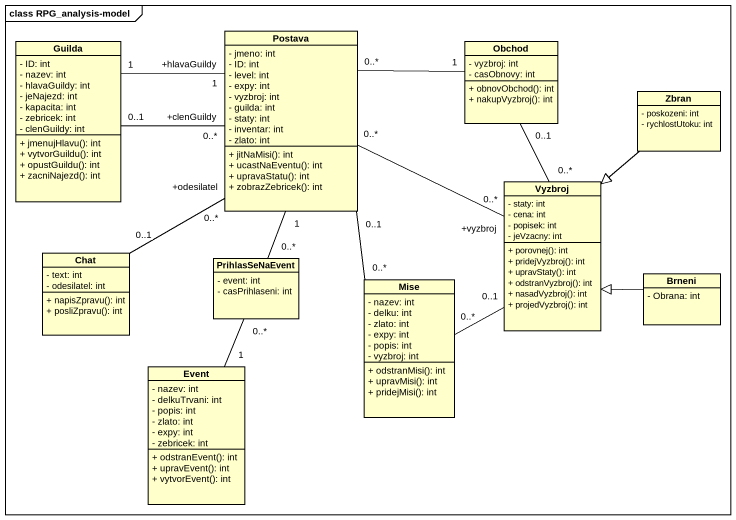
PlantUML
@startuml
mainframe class RPG_analysis-model
hide circle
hide empty members
skinparam classAttributeIconSize 0
class Postava {
  - jmeno: int
  - ID: int
  - level: int
  - expy: int
  - vyzbroj: int
  - guilda: int
  - staty: int
  - inventar: int
  - zlato: int
  + jitNaMisi(): int
  + ucastNaEventu(): int
  + upravaStatu(): int
  + zobrazZebricek(): int
}
class Guilda {
  - ID: int
  - nazev: int
  - hlavaGuildy: int
  - jeNajezd: int
  - kapacita: int
  - zebricek: int
  - clenGuildy: int
  + jmenujHlavu(): int
  + vytvorGuildu(): int
  + opustGuildu(): int
  + zacniNajezd(): int
}
class Obchod {
  - vyzbroj: int
  - casObnovy: int
  + obnovObchod(): int
  + nakupVyzbroj(): int
}
class Zbran {
  - poskozeni: int
  - rychlostUtoku: int
}
class Vyzbroj {
  - staty: int
  - cena: int
  - popisek: int
  - jeVzacny: int
  + porovnej(): int
  + pridejVyzbroj(): int
  + upravStaty(): int
  + odstranVyzbroj(): int
  + nasadVyzbroj(): int
  + projedVyzbroj(): int
}
class Chat {
  - text: int
  - odesilatel: int
  + napisZpravu(): int
  + posliZpravu(): int
}
class PrihlasSeNaEvent {
  - event: int
  - casPrihlaseni: int
}
class Mise {
  - nazev: int
  - delku: int
  - zlato: int
  - expy: int
  - popis: int
  - vyzbroj: int
  + odstranMisi(): int
  + upravMisi(): int
  + pridejMisi(): int
}
class Brneni {
  - Obrana: int
}
class Event {
  - nazev: int
  - delkuTrvani: int
  - popis: int
  - zlato: int
  - expy: int
  - zebricek: int
  + odstranEvent(): int
  + upravEvent(): int
  + vytvorEvent(): int
}
Postava "+hlavaGuildy\n1" -left- "1" Guilda
Postava "+clenGuildy\n0..*" -left- "0..1" Guilda
Postava "0..*" -right- "1" Obchod
Postava "0..*" -right- "+vyzbroj\n0..*" Vyzbroj
Postava "+odesilatel\n0..*" -- "0..1" Chat
Postava "1" -- "0..*" PrihlasSeNaEvent
Postava "0..1" -- "0..*" Mise
Obchod "0..1" -- "0..*" Vyzbroj
Zbran --|> Vyzbroj
Mise "0..*" -up- "0..1" Vyzbroj
Brneni -left-|> Vyzbroj
Event "1" -up- "0..*" PrihlasSeNaEvent
@enduml
